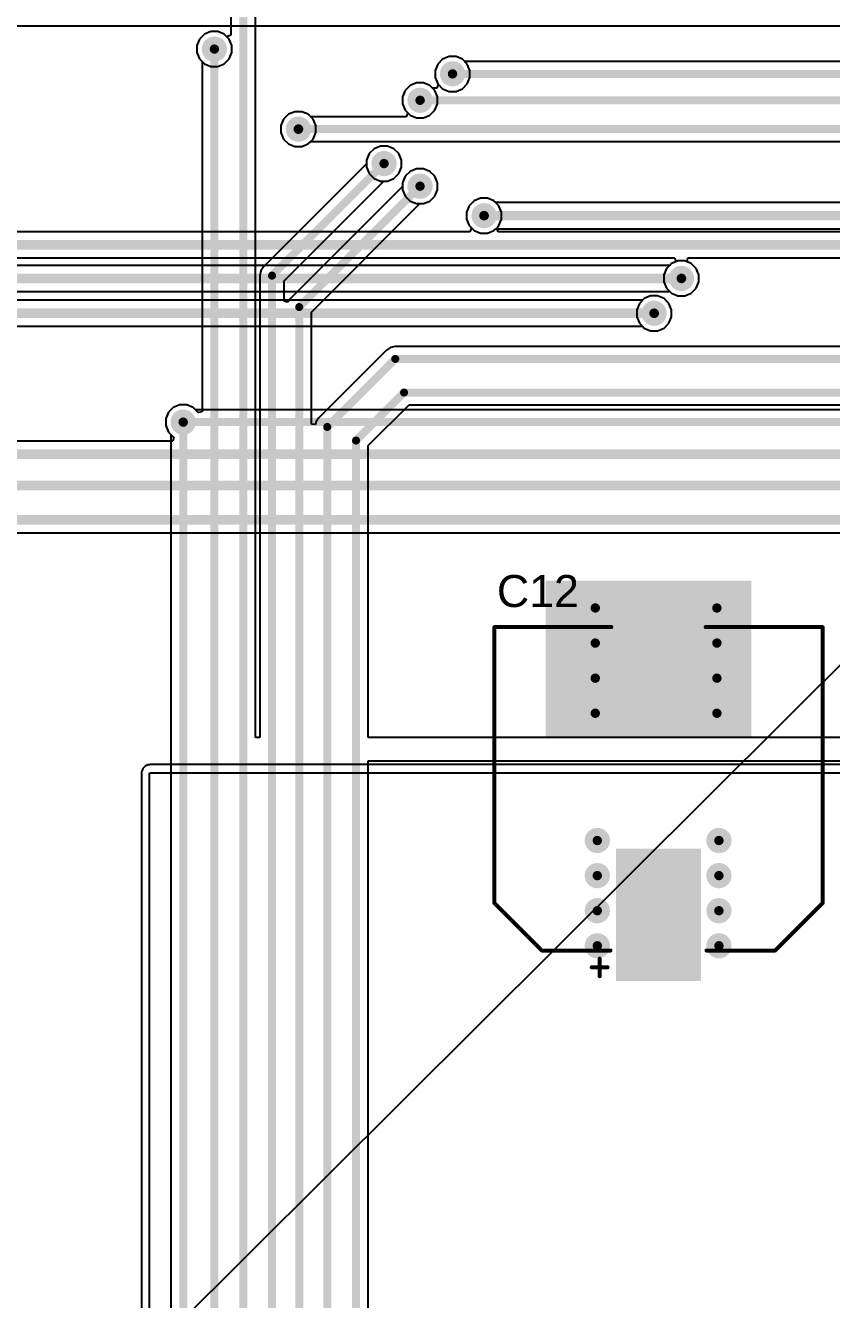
# Model space of a CAD drawing. Header units: millimetres. Extents: x 0 to 5423, y 0 to 5425.
# Drawn here: x 25.57 to 51.16, y 60.38 to 100.8 of the extents above; entities that cross this region are included whole.
import ezdxf

# ---------------------------------------------------------------- set-up
doc = ezdxf.new("R2010")
doc.units = ezdxf.units.MM
for name, color, linetype in [('BottomLayer', 5, 'Continuous'), ('BottomSolder', 6, 'Continuous'), ('TopLayer', 1, 'Continuous'), ('TopOverlay', 2, 'Continuous'), ('TopPaste', 8, 'Continuous'), ('TopSolder', 216, 'Continuous'), ('ViaHoleLayer', 16, 'Continuous')]:
    doc.layers.add(name, color=color, linetype=linetype)
doc.styles.add('Arial', font='', dxfattribs={"height": 0.2})
doc.styles.get('Arial').set_extended_font_data('Arial')

# ---------------------------------------------------------------- blocks, each defined once
blk = doc.blocks.new('UCD_220_F_10__D___29')
at = {"layer": 'TopLayer'}
for points in [[(-5.999996889999999, 1.25000004), (-1.99999727, 1.25000004), (-1.99999727, -1.25000004), (-5.999996889999999, -1.25000004)], [(2.00000235, 1.25000004), (6.00000197, 1.25000004), (6.00000197, -1.25000004), (2.00000235, -1.25000004)]]:
    blk.add_hatch(color=1, dxfattribs=at).paths.add_polyline_path(points)
at = {"layer": 'TopPaste'}
for points in [[(-5.999996889999999, 1.25000004), (-1.99999727, 1.25000004), (-1.99999727, -1.25000004), (-5.999996889999999, -1.25000004)], [(2.00000235, 1.25000004), (6.00000197, 1.25000004), (6.00000197, -1.25000004), (2.00000235, -1.25000004)]]:
    blk.add_hatch(color=8, dxfattribs=at).paths.add_polyline_path(points)
at = {"layer": 'TopSolder'}
for points in [[(-6.10159689, 1.35160004), (-1.89839727, 1.35160004), (-1.89839727, -1.35160004), (-6.10159689, -1.35160004)], [(1.89840235, 1.35160004), (6.10160197, 1.35160004), (6.10160197, -1.35160004), (1.89840235, -1.35160004)]]:
    blk.add_hatch(color=216, dxfattribs=at).paths.add_polyline_path(points)
at = {"layer": 'TopOverlay', "const_width": 0.127}
for points in [[(-3.6322, 5.206999999999999), (-5.1308, 3.7084)], [(-3.6322, 5.206999999999999), (5.1308, 5.206999999999999)], [(5.1308, 5.206999999999999), (5.1308, 1.4986)], [(-5.1308, 3.7084), (-5.1308, 1.524)], [(-5.66419746, 2.1205952), (-5.66419746, 1.61763456)], [(-5.945548179999999, 1.86631072), (-5.3919501, 1.86631072)], [(-5.1308, -1.524), (-5.1308, -3.7084)], [(5.1308, -1.4986), (5.1308, -5.206999999999999)], [(-5.1308, -3.7084), (-3.6322, -5.206999999999999)], [(-3.6322, -5.206999999999999), (5.1308, -5.206999999999999)]]:
    blk.add_lwpolyline(points, dxfattribs=at)
at = {"layer": 'TopOverlay', "const_width": 0.0635}
for points in [[(-3.663949999999999, 5.206999999999999, 1), (-3.600449999999999, 5.206999999999999, 1)], [(-3.663949999999999, 5.206999999999999, 1), (-3.600449999999999, 5.206999999999999, 1)], [(5.09905, 5.206999999999999, 1), (5.16255, 5.206999999999999, 1)], [(5.09905, 5.206999999999999, 1), (5.16255, 5.206999999999999, 1)], [(-5.16255, 3.7084, 1), (-5.09905, 3.7084, 1)], [(-5.16255, 3.7084, 1), (-5.09905, 3.7084, 1)], [(-5.695947459999999, 2.1205952, 1), (-5.63244746, 2.1205952, 1)], [(-5.97729818, 1.86631072, 1), (-5.91379818, 1.86631072, 1)], [(-5.695947459999999, 1.61763456, 1), (-5.63244746, 1.61763456, 1)], [(-5.4237001, 1.86631072, 1), (-5.3602001, 1.86631072, 1)], [(-5.16255, 1.524, 1), (-5.09905, 1.524, 1)], [(5.09905, 1.4986, 1), (5.16255, 1.4986, 1)], [(-5.16255, -1.524, 1), (-5.09905, -1.524, 1)], [(5.09905, -1.4986, 1), (5.16255, -1.4986, 1)], [(-5.16255, -3.7084, 1), (-5.09905, -3.7084, 1)], [(-5.16255, -3.7084, 1), (-5.09905, -3.7084, 1)], [(-3.663949999999999, -5.206999999999999, 1), (-3.600449999999999, -5.206999999999999, 1)], [(-3.663949999999999, -5.206999999999999, 1), (-3.600449999999999, -5.206999999999999, 1)], [(5.09905, -5.206999999999999, 1), (5.16255, -5.206999999999999, 1)], [(5.09905, -5.206999999999999, 1), (5.16255, -5.206999999999999, 1)]]:
    blk.add_lwpolyline(points, format="xyb", close=True, dxfattribs=at)
blk = doc.blocks.new('P____PAK_SO_8_138')
at = {"layer": 'TopSolder'}
blk.add_line((2.62857742, -2.43887498), (-5398.322477399999, -5376.64347326), dxfattribs=at)

msp = doc.modelspace()

# ---------------------------------------------------------------- hatches: boundary and pattern name
at = {"layer": 'BottomLayer'}
h = msp.add_hatch(color=5, dxfattribs=at)
edge = h.paths.add_edge_path()
edge.add_arc((31.5722127, 100.0506127), 0.2999994, 0, 360)
h = msp.add_hatch(color=5, dxfattribs=at)
edge = h.paths.add_edge_path()
edge.add_arc((39.13121206, 99.2632127), 0.2999994, 0, 360)
h = msp.add_hatch(color=5, dxfattribs=at)
edge = h.paths.add_edge_path()
edge.add_arc((38.1000127, 98.4250127), 0.2999994, 0, 360)
h = msp.add_hatch(color=5, dxfattribs=at)
edge = h.paths.add_edge_path()
edge.add_arc((34.2392127, 97.51061016), 0.2999994, 0, 360)
h = msp.add_hatch(color=5, dxfattribs=at)
edge = h.paths.add_edge_path()
edge.add_arc((36.95701269999999, 96.41841269999999), 0.2999994, 0, 360)
h = msp.add_hatch(color=5, dxfattribs=at)
edge = h.paths.add_edge_path()
edge.add_arc((38.1000127, 95.69995338), 0.2999994, 0, 360)
h = msp.add_hatch(color=5, dxfattribs=at)
edge = h.paths.add_edge_path()
edge.add_arc((40.1320127, 94.76495397999999), 0.2999994, 0, 360)
h = msp.add_hatch(color=5, dxfattribs=at)
edge = h.paths.add_edge_path()
edge.add_arc((46.39720718, 92.7735127), 0.2999994, 0, 360)
h = msp.add_hatch(color=5, dxfattribs=at)
edge = h.paths.add_edge_path()
edge.add_arc((45.53066585999999, 91.6686127), 0.2999994, 0, 360)
h = msp.add_hatch(color=5, dxfattribs=at)
edge = h.paths.add_edge_path()
edge.add_arc((30.5816127, 88.21421269999999), 0.2999994, 0, 360)
h = msp.add_hatch(color=5, dxfattribs=at)
edge = h.paths.add_edge_path()
edge.add_arc((43.6626127, 82.31780844), 0.2999994, 0, 360)
h = msp.add_hatch(color=5, dxfattribs=at)
edge = h.paths.add_edge_path()
edge.add_arc((47.5234127, 82.31780844), 0.2999994, 0, 360)
h = msp.add_hatch(color=5, dxfattribs=at)
edge = h.paths.add_edge_path()
edge.add_arc((43.6626127, 81.20452898), 0.2999994, 0, 360)
h = msp.add_hatch(color=5, dxfattribs=at)
edge = h.paths.add_edge_path()
edge.add_arc((47.5234127, 81.20452898), 0.2999994, 0, 360)
h = msp.add_hatch(color=5, dxfattribs=at)
edge = h.paths.add_edge_path()
edge.add_arc((43.6626127, 80.09124952), 0.2999994, 0, 360)
h = msp.add_hatch(color=5, dxfattribs=at)
edge = h.paths.add_edge_path()
edge.add_arc((47.5234127, 80.09124952), 0.2999994, 0, 360)
h = msp.add_hatch(color=5, dxfattribs=at)
edge = h.paths.add_edge_path()
edge.add_arc((43.6626127, 78.97797006), 0.2999994, 0, 360)
h = msp.add_hatch(color=5, dxfattribs=at)
edge = h.paths.add_edge_path()
edge.add_arc((47.5234127, 78.97797006), 0.2999994, 0, 360)
h = msp.add_hatch(color=5, dxfattribs=at)
edge = h.paths.add_edge_path()
edge.add_arc((43.7266207, 74.93960627999999), 0.2999994, 0, 360)
h = msp.add_hatch(color=5, dxfattribs=at)
edge = h.paths.add_edge_path()
edge.add_arc((47.5874207, 74.93960627999999), 0.2999994, 0, 360)
h = msp.add_hatch(color=5, dxfattribs=at)
edge = h.paths.add_edge_path()
edge.add_arc((43.7266207, 73.82632681999999), 0.2999994, 0, 360)
h = msp.add_hatch(color=5, dxfattribs=at)
edge = h.paths.add_edge_path()
edge.add_arc((47.5874207, 73.82632681999999), 0.2999994, 0, 360)
h = msp.add_hatch(color=5, dxfattribs=at)
edge = h.paths.add_edge_path()
edge.add_arc((43.7266207, 72.71304735999999), 0.2999994, 0, 360)
h = msp.add_hatch(color=5, dxfattribs=at)
edge = h.paths.add_edge_path()
edge.add_arc((47.5874207, 72.71304735999999), 0.2999994, 0, 360)
h = msp.add_hatch(color=5, dxfattribs=at)
edge = h.paths.add_edge_path()
edge.add_arc((43.7266207, 71.59976789999999), 0.2999994, 0, 360)
h = msp.add_hatch(color=5, dxfattribs=at)
edge = h.paths.add_edge_path()
edge.add_arc((47.5874207, 71.59976789999999), 0.2999994, 0, 360)
at = {"layer": 'BottomSolder'}
h = msp.add_hatch(color=6, dxfattribs=at)
edge = h.paths.add_edge_path()
edge.add_arc((31.5722127, 100.0506127), 0.4015993999999999, 0, 360)
h = msp.add_hatch(color=6, dxfattribs=at)
edge = h.paths.add_edge_path()
edge.add_arc((39.13121206, 99.2632127), 0.4015993999999999, 0, 360)
h = msp.add_hatch(color=6, dxfattribs=at)
edge = h.paths.add_edge_path()
edge.add_arc((38.1000127, 98.4250127), 0.4015993999999999, 0, 360)
h = msp.add_hatch(color=6, dxfattribs=at)
edge = h.paths.add_edge_path()
edge.add_arc((34.2392127, 97.51061016), 0.4015993999999999, 0, 360)
h = msp.add_hatch(color=6, dxfattribs=at)
edge = h.paths.add_edge_path()
edge.add_arc((36.95701269999999, 96.41841269999999), 0.4015993999999999, 0, 360)
h = msp.add_hatch(color=6, dxfattribs=at)
edge = h.paths.add_edge_path()
edge.add_arc((38.1000127, 95.69995338), 0.4015993999999999, 0, 360)
h = msp.add_hatch(color=6, dxfattribs=at)
edge = h.paths.add_edge_path()
edge.add_arc((40.1320127, 94.76495397999999), 0.4015993999999999, 0, 360)
h = msp.add_hatch(color=6, dxfattribs=at)
edge = h.paths.add_edge_path()
edge.add_arc((46.39720718, 92.7735127), 0.4015993999999999, 0, 360)
h = msp.add_hatch(color=6, dxfattribs=at)
edge = h.paths.add_edge_path()
edge.add_arc((45.53066585999999, 91.6686127), 0.4015993999999999, 0, 360)
h = msp.add_hatch(color=6, dxfattribs=at)
edge = h.paths.add_edge_path()
edge.add_arc((30.5816127, 88.21421269999999), 0.4015993999999999, 0, 360)
h = msp.add_hatch(color=6, dxfattribs=at)
edge = h.paths.add_edge_path()
edge.add_arc((43.6626127, 82.31780844), 0.4015993999999999, 0, 360)
h = msp.add_hatch(color=6, dxfattribs=at)
edge = h.paths.add_edge_path()
edge.add_arc((47.5234127, 82.31780844), 0.4015993999999999, 0, 360)
h = msp.add_hatch(color=6, dxfattribs=at)
edge = h.paths.add_edge_path()
edge.add_arc((43.6626127, 81.20452898), 0.4015993999999999, 0, 360)
h = msp.add_hatch(color=6, dxfattribs=at)
edge = h.paths.add_edge_path()
edge.add_arc((47.5234127, 81.20452898), 0.4015993999999999, 0, 360)
h = msp.add_hatch(color=6, dxfattribs=at)
edge = h.paths.add_edge_path()
edge.add_arc((43.6626127, 80.09124952), 0.4015993999999999, 0, 360)
h = msp.add_hatch(color=6, dxfattribs=at)
edge = h.paths.add_edge_path()
edge.add_arc((47.5234127, 80.09124952), 0.4015993999999999, 0, 360)
h = msp.add_hatch(color=6, dxfattribs=at)
edge = h.paths.add_edge_path()
edge.add_arc((43.6626127, 78.97797006), 0.4015993999999999, 0, 360)
h = msp.add_hatch(color=6, dxfattribs=at)
edge = h.paths.add_edge_path()
edge.add_arc((47.5234127, 78.97797006), 0.4015993999999999, 0, 360)
h = msp.add_hatch(color=6, dxfattribs=at)
edge = h.paths.add_edge_path()
edge.add_arc((43.7266207, 74.93960627999999), 0.4015993999999999, 0, 360)
h = msp.add_hatch(color=6, dxfattribs=at)
edge = h.paths.add_edge_path()
edge.add_arc((47.5874207, 74.93960627999999), 0.4015993999999999, 0, 360)
h = msp.add_hatch(color=6, dxfattribs=at)
edge = h.paths.add_edge_path()
edge.add_arc((43.7266207, 73.82632681999999), 0.4015993999999999, 0, 360)
h = msp.add_hatch(color=6, dxfattribs=at)
edge = h.paths.add_edge_path()
edge.add_arc((47.5874207, 73.82632681999999), 0.4015993999999999, 0, 360)
h = msp.add_hatch(color=6, dxfattribs=at)
edge = h.paths.add_edge_path()
edge.add_arc((43.7266207, 72.71304735999999), 0.4015993999999999, 0, 360)
h = msp.add_hatch(color=6, dxfattribs=at)
edge = h.paths.add_edge_path()
edge.add_arc((47.5874207, 72.71304735999999), 0.4015993999999999, 0, 360)
h = msp.add_hatch(color=6, dxfattribs=at)
edge = h.paths.add_edge_path()
edge.add_arc((43.7266207, 71.59976789999999), 0.4015993999999999, 0, 360)
h = msp.add_hatch(color=6, dxfattribs=at)
edge = h.paths.add_edge_path()
edge.add_arc((47.5874207, 71.59976789999999), 0.4015993999999999, 0, 360)
at = {"layer": 'TopLayer'}
h = msp.add_hatch(color=1, dxfattribs=at)
edge = h.paths.add_edge_path()
edge.add_arc((31.5722127, 100.0506127), 0.2999994, 0, 360)
h = msp.add_hatch(color=1, dxfattribs=at)
edge = h.paths.add_edge_path()
edge.add_arc((39.13121206, 99.2632127), 0.2999994, 0, 360)
h = msp.add_hatch(color=1, dxfattribs=at)
edge = h.paths.add_edge_path()
edge.add_arc((38.1000127, 98.4250127), 0.2999994, 0, 360)
h = msp.add_hatch(color=1, dxfattribs=at)
edge = h.paths.add_edge_path()
edge.add_arc((34.2392127, 97.51061016), 0.2999994, 0, 360)
h = msp.add_hatch(color=1, dxfattribs=at)
edge = h.paths.add_edge_path()
edge.add_arc((36.95701269999999, 96.41841269999999), 0.2999994, 0, 360)
h = msp.add_hatch(color=1, dxfattribs=at)
edge = h.paths.add_edge_path()
edge.add_arc((38.1000127, 95.69995338), 0.2999994, 0, 360)
h = msp.add_hatch(color=1, dxfattribs=at)
edge = h.paths.add_edge_path()
edge.add_arc((40.1320127, 94.76495397999999), 0.2999994, 0, 360)
h = msp.add_hatch(color=1, dxfattribs=at)
edge = h.paths.add_edge_path()
edge.add_arc((46.39720718, 92.7735127), 0.2999994, 0, 360)
h = msp.add_hatch(color=1, dxfattribs=at)
edge = h.paths.add_edge_path()
edge.add_arc((45.53066585999999, 91.6686127), 0.2999994, 0, 360)
h = msp.add_hatch(color=1, dxfattribs=at)
edge = h.paths.add_edge_path()
edge.add_arc((30.5816127, 88.21421269999999), 0.2999994, 0, 360)
msp.add_hatch(color=1, dxfattribs=at).paths.add_polyline_path([(42.0878127, 78.2066127), (48.6156127, 78.2066127), (48.6156127, 83.1850127), (42.0878127, 83.1850127)])
h = msp.add_hatch(color=1, dxfattribs=at)
edge = h.paths.add_edge_path()
edge.add_arc((43.6626127, 82.31780844), 0.2999994, 0, 360)
h = msp.add_hatch(color=1, dxfattribs=at)
edge = h.paths.add_edge_path()
edge.add_arc((47.5234127, 82.31780844), 0.2999994, 0, 360)
h = msp.add_hatch(color=1, dxfattribs=at)
edge = h.paths.add_edge_path()
edge.add_arc((43.6626127, 81.20452898), 0.2999994, 0, 360)
h = msp.add_hatch(color=1, dxfattribs=at)
edge = h.paths.add_edge_path()
edge.add_arc((47.5234127, 81.20452898), 0.2999994, 0, 360)
h = msp.add_hatch(color=1, dxfattribs=at)
edge = h.paths.add_edge_path()
edge.add_arc((43.6626127, 80.09124952), 0.2999994, 0, 360)
h = msp.add_hatch(color=1, dxfattribs=at)
edge = h.paths.add_edge_path()
edge.add_arc((47.5234127, 80.09124952), 0.2999994, 0, 360)
h = msp.add_hatch(color=1, dxfattribs=at)
edge = h.paths.add_edge_path()
edge.add_arc((43.6626127, 78.97797006), 0.2999994, 0, 360)
h = msp.add_hatch(color=1, dxfattribs=at)
edge = h.paths.add_edge_path()
edge.add_arc((47.5234127, 78.97797006), 0.2999994, 0, 360)
h = msp.add_hatch(color=1, dxfattribs=at)
edge = h.paths.add_edge_path()
edge.add_arc((43.7266207, 74.93960627999999), 0.2999994, 0, 360)
h = msp.add_hatch(color=1, dxfattribs=at)
edge = h.paths.add_edge_path()
edge.add_arc((47.5874207, 74.93960627999999), 0.2999994, 0, 360)
h = msp.add_hatch(color=1, dxfattribs=at)
edge = h.paths.add_edge_path()
edge.add_arc((43.7266207, 73.82632681999999), 0.2999994, 0, 360)
h = msp.add_hatch(color=1, dxfattribs=at)
edge = h.paths.add_edge_path()
edge.add_arc((47.5874207, 73.82632681999999), 0.2999994, 0, 360)
h = msp.add_hatch(color=1, dxfattribs=at)
edge = h.paths.add_edge_path()
edge.add_arc((43.7266207, 72.71304735999999), 0.2999994, 0, 360)
h = msp.add_hatch(color=1, dxfattribs=at)
edge = h.paths.add_edge_path()
edge.add_arc((47.5874207, 72.71304735999999), 0.2999994, 0, 360)
h = msp.add_hatch(color=1, dxfattribs=at)
edge = h.paths.add_edge_path()
edge.add_arc((43.7266207, 71.59976789999999), 0.2999994, 0, 360)
h = msp.add_hatch(color=1, dxfattribs=at)
edge = h.paths.add_edge_path()
edge.add_arc((47.5874207, 71.59976789999999), 0.2999994, 0, 360)
at = {"layer": 'TopSolder'}
h = msp.add_hatch(color=216, dxfattribs=at)
edge = h.paths.add_edge_path()
edge.add_arc((31.5722127, 100.0506127), 0.4015993999999999, 0, 360)
h = msp.add_hatch(color=216, dxfattribs=at)
edge = h.paths.add_edge_path()
edge.add_arc((39.13121206, 99.2632127), 0.4015993999999999, 0, 360)
h = msp.add_hatch(color=216, dxfattribs=at)
edge = h.paths.add_edge_path()
edge.add_arc((38.1000127, 98.4250127), 0.4015993999999999, 0, 360)
h = msp.add_hatch(color=216, dxfattribs=at)
edge = h.paths.add_edge_path()
edge.add_arc((34.2392127, 97.51061016), 0.4015993999999999, 0, 360)
h = msp.add_hatch(color=216, dxfattribs=at)
edge = h.paths.add_edge_path()
edge.add_arc((36.95701269999999, 96.41841269999999), 0.4015993999999999, 0, 360)
h = msp.add_hatch(color=216, dxfattribs=at)
edge = h.paths.add_edge_path()
edge.add_arc((38.1000127, 95.69995338), 0.4015993999999999, 0, 360)
h = msp.add_hatch(color=216, dxfattribs=at)
edge = h.paths.add_edge_path()
edge.add_arc((40.1320127, 94.76495397999999), 0.4015993999999999, 0, 360)
h = msp.add_hatch(color=216, dxfattribs=at)
edge = h.paths.add_edge_path()
edge.add_arc((46.39720718, 92.7735127), 0.4015993999999999, 0, 360)
h = msp.add_hatch(color=216, dxfattribs=at)
edge = h.paths.add_edge_path()
edge.add_arc((45.53066585999999, 91.6686127), 0.4015993999999999, 0, 360)
h = msp.add_hatch(color=216, dxfattribs=at)
edge = h.paths.add_edge_path()
edge.add_arc((30.5816127, 88.21421269999999), 0.4015993999999999, 0, 360)
h = msp.add_hatch(color=216, dxfattribs=at)
edge = h.paths.add_edge_path()
edge.add_arc((43.6626127, 82.31780844), 0.4015993999999999, 0, 360)
h = msp.add_hatch(color=216, dxfattribs=at)
edge = h.paths.add_edge_path()
edge.add_arc((47.5234127, 82.31780844), 0.4015993999999999, 0, 360)
h = msp.add_hatch(color=216, dxfattribs=at)
edge = h.paths.add_edge_path()
edge.add_arc((43.6626127, 81.20452898), 0.4015993999999999, 0, 360)
h = msp.add_hatch(color=216, dxfattribs=at)
edge = h.paths.add_edge_path()
edge.add_arc((47.5234127, 81.20452898), 0.4015993999999999, 0, 360)
h = msp.add_hatch(color=216, dxfattribs=at)
edge = h.paths.add_edge_path()
edge.add_arc((43.6626127, 80.09124952), 0.4015993999999999, 0, 360)
h = msp.add_hatch(color=216, dxfattribs=at)
edge = h.paths.add_edge_path()
edge.add_arc((47.5234127, 80.09124952), 0.4015993999999999, 0, 360)
h = msp.add_hatch(color=216, dxfattribs=at)
edge = h.paths.add_edge_path()
edge.add_arc((43.6626127, 78.97797006), 0.4015993999999999, 0, 360)
h = msp.add_hatch(color=216, dxfattribs=at)
edge = h.paths.add_edge_path()
edge.add_arc((47.5234127, 78.97797006), 0.4015993999999999, 0, 360)
h = msp.add_hatch(color=216, dxfattribs=at)
edge = h.paths.add_edge_path()
edge.add_arc((43.7266207, 74.93960627999999), 0.4015993999999999, 0, 360)
h = msp.add_hatch(color=216, dxfattribs=at)
edge = h.paths.add_edge_path()
edge.add_arc((47.5874207, 74.93960627999999), 0.4015993999999999, 0, 360)
h = msp.add_hatch(color=216, dxfattribs=at)
edge = h.paths.add_edge_path()
edge.add_arc((43.7266207, 73.82632681999999), 0.4015993999999999, 0, 360)
h = msp.add_hatch(color=216, dxfattribs=at)
edge = h.paths.add_edge_path()
edge.add_arc((47.5874207, 73.82632681999999), 0.4015993999999999, 0, 360)
h = msp.add_hatch(color=216, dxfattribs=at)
edge = h.paths.add_edge_path()
edge.add_arc((43.7266207, 72.71304735999999), 0.4015993999999999, 0, 360)
h = msp.add_hatch(color=216, dxfattribs=at)
edge = h.paths.add_edge_path()
edge.add_arc((47.5874207, 72.71304735999999), 0.4015993999999999, 0, 360)
h = msp.add_hatch(color=216, dxfattribs=at)
edge = h.paths.add_edge_path()
edge.add_arc((43.7266207, 71.59976789999999), 0.4015993999999999, 0, 360)
h = msp.add_hatch(color=216, dxfattribs=at)
edge = h.paths.add_edge_path()
edge.add_arc((47.5874207, 71.59976789999999), 0.4015993999999999, 0, 360)
at = {"layer": 'ViaHoleLayer'}
h = msp.add_hatch(color=16, dxfattribs=at)
edge = h.paths.add_edge_path()
edge.add_arc((31.5722127, 100.0506127), 0.1499997, 0, 360)
h = msp.add_hatch(color=16, dxfattribs=at)
edge = h.paths.add_edge_path()
edge.add_arc((39.13121206, 99.2632127), 0.1499997, 0, 360)
h = msp.add_hatch(color=16, dxfattribs=at)
edge = h.paths.add_edge_path()
edge.add_arc((38.1000127, 98.4250127), 0.1499997, 0, 360)
h = msp.add_hatch(color=16, dxfattribs=at)
edge = h.paths.add_edge_path()
edge.add_arc((34.2392127, 97.51061016), 0.1499997, 0, 360)
h = msp.add_hatch(color=16, dxfattribs=at)
edge = h.paths.add_edge_path()
edge.add_arc((36.95701269999999, 96.41841269999999), 0.1499997, 0, 360)
h = msp.add_hatch(color=16, dxfattribs=at)
edge = h.paths.add_edge_path()
edge.add_arc((38.1000127, 95.69995338), 0.1499997, 0, 360)
h = msp.add_hatch(color=16, dxfattribs=at)
edge = h.paths.add_edge_path()
edge.add_arc((40.1320127, 94.76495397999999), 0.1499997, 0, 360)
h = msp.add_hatch(color=16, dxfattribs=at)
edge = h.paths.add_edge_path()
edge.add_arc((46.39720718, 92.7735127), 0.1499997, 0, 360)
h = msp.add_hatch(color=16, dxfattribs=at)
edge = h.paths.add_edge_path()
edge.add_arc((45.53066585999999, 91.6686127), 0.1499997, 0, 360)
h = msp.add_hatch(color=16, dxfattribs=at)
edge = h.paths.add_edge_path()
edge.add_arc((30.5816127, 88.21421269999999), 0.1499997, 0, 360)
h = msp.add_hatch(color=16, dxfattribs=at)
edge = h.paths.add_edge_path()
edge.add_arc((43.6626127, 82.31780844), 0.1499997, 0, 360)
h = msp.add_hatch(color=16, dxfattribs=at)
edge = h.paths.add_edge_path()
edge.add_arc((47.5234127, 82.31780844), 0.1499997, 0, 360)
h = msp.add_hatch(color=16, dxfattribs=at)
edge = h.paths.add_edge_path()
edge.add_arc((43.6626127, 81.20452898), 0.1499997, 0, 360)
h = msp.add_hatch(color=16, dxfattribs=at)
edge = h.paths.add_edge_path()
edge.add_arc((47.5234127, 81.20452898), 0.1499997, 0, 360)
h = msp.add_hatch(color=16, dxfattribs=at)
edge = h.paths.add_edge_path()
edge.add_arc((43.6626127, 80.09124952), 0.1499997, 0, 360)
h = msp.add_hatch(color=16, dxfattribs=at)
edge = h.paths.add_edge_path()
edge.add_arc((47.5234127, 80.09124952), 0.1499997, 0, 360)
h = msp.add_hatch(color=16, dxfattribs=at)
edge = h.paths.add_edge_path()
edge.add_arc((43.6626127, 78.97797006), 0.1499997, 0, 360)
h = msp.add_hatch(color=16, dxfattribs=at)
edge = h.paths.add_edge_path()
edge.add_arc((47.5234127, 78.97797006), 0.1499997, 0, 360)
h = msp.add_hatch(color=16, dxfattribs=at)
edge = h.paths.add_edge_path()
edge.add_arc((43.7266207, 74.93960627999999), 0.1499997, 0, 360)
h = msp.add_hatch(color=16, dxfattribs=at)
edge = h.paths.add_edge_path()
edge.add_arc((47.5874207, 74.93960627999999), 0.1499997, 0, 360)
h = msp.add_hatch(color=16, dxfattribs=at)
edge = h.paths.add_edge_path()
edge.add_arc((43.7266207, 73.82632681999999), 0.1499997, 0, 360)
h = msp.add_hatch(color=16, dxfattribs=at)
edge = h.paths.add_edge_path()
edge.add_arc((47.5874207, 73.82632681999999), 0.1499997, 0, 360)
h = msp.add_hatch(color=16, dxfattribs=at)
edge = h.paths.add_edge_path()
edge.add_arc((43.7266207, 72.71304735999999), 0.1499997, 0, 360)
h = msp.add_hatch(color=16, dxfattribs=at)
edge = h.paths.add_edge_path()
edge.add_arc((47.5874207, 72.71304735999999), 0.1499997, 0, 360)
h = msp.add_hatch(color=16, dxfattribs=at)
edge = h.paths.add_edge_path()
edge.add_arc((43.7266207, 71.59976789999999), 0.1499997, 0, 360)
h = msp.add_hatch(color=16, dxfattribs=at)
edge = h.paths.add_edge_path()
edge.add_arc((47.5874207, 71.59976789999999), 0.1499997, 0, 360)

# ---------------------------------------------------------------- linework, layer by layer
at = {"layer": 'BottomLayer'}
for p, q in [((32.09771584, 111.0229809), (32.09771584, 100.48818866)), ((32.87464596, 78.2066127), (32.87464596, 110.86207444)), ((31.102554, 100.36442716), (31.0182133, 100.1608106)), ((31.25839823999999, 100.5202714), (31.102554, 100.36442716)), ((31.4620148, 100.6046121), (31.25839823999999, 100.5202714)), ((31.6824106, 100.6046121), (31.4620148, 100.6046121)), ((31.88602716, 100.5202714), (31.6824106, 100.6046121)), ((31.97071584, 100.43558272), (31.88602716, 100.5202714)), ((32.09771584, 100.48818866), (31.97071584, 100.43558272)), ((31.0182133, 100.1608106), (31.0182133, 99.94041479999999)), ((31.0182133, 99.94041479999999), (31.102554, 99.73679824)), ((31.102554, 99.73679824), (31.18374764, 99.6556046)), ((31.18374764, 99.6556046), (31.18374764, 88.5400693)), ((38.66155336, 99.57702716), (38.57721265999999, 99.37341059999999)), ((38.8173976, 99.7328714), (38.66155336, 99.57702716)), ((39.02101416, 99.81721209999999), (38.8173976, 99.7328714)), ((39.24140996, 99.81721209999999), (39.02101416, 99.81721209999999)), ((39.44502652, 99.7328714), (39.24140996, 99.81721209999999)), ((39.60087076, 99.57702716), (39.44502652, 99.7328714)), ((39.68521146, 99.37341059999999), (39.60087076, 99.57702716)), ((38.57721265999999, 99.37341059999999), (38.57721265999999, 99.1530148)), ((38.57721265999999, 99.1530148), (38.66155336, 98.94939824)), ((39.60087076, 98.94939824), (39.68521146, 99.1530148)), ((39.68521146, 99.1530148), (39.68521146, 99.37341059999999)), ((37.630354, 98.73882716), (37.5460133, 98.53521059999998)), ((37.78619824, 98.8946714), (37.630354, 98.73882716)), ((37.9898148, 98.97901209999999), (37.78619824, 98.8946714)), ((38.2102106, 98.97901209999999), (37.9898148, 98.97901209999999)), ((38.41382716, 98.8946714), (38.2102106, 98.97901209999999)), ((38.5696714, 98.73882716), (38.41382716, 98.8946714)), ((38.6540121, 98.53521059999998), (38.5696714, 98.73882716)), ((38.66155336, 98.94939824), (38.8173976, 98.793554)), ((38.8173976, 98.793554), (39.02101416, 98.70921329999999)), ((39.02101416, 98.70921329999999), (39.24140996, 98.70921329999999)), ((39.24140996, 98.70921329999999), (39.44502652, 98.793554)), ((39.44502652, 98.793554), (39.60087076, 98.94939824)), ((37.5460133, 98.53521059999998), (37.5460133, 98.3148148)), ((37.5460133, 98.3148148), (37.630354, 98.11119824)), ((38.5696714, 98.11119824), (38.6540121, 98.3148148)), ((38.6540121, 98.3148148), (38.6540121, 98.53521059999998)), ((33.769554, 97.82442461999999), (33.68521329999999, 97.62080806)), ((33.92539824, 97.98026886), (33.769554, 97.82442461999999)), ((34.12901479999999, 98.06460956), (33.92539824, 97.98026886)), ((34.3494106, 98.06460956), (34.12901479999999, 98.06460956)), ((34.55302716, 97.98026886), (34.3494106, 98.06460956)), ((34.70887139999999, 97.82442461999999), (34.55302716, 97.98026886)), ((34.7932121, 97.62080806), (34.70887139999999, 97.82442461999999)), ((37.630354, 98.11119824), (37.78619824, 97.955354)), ((37.78619824, 97.955354), (37.9898148, 97.8710133)), ((37.9898148, 97.8710133), (38.2102106, 97.8710133)), ((38.2102106, 97.8710133), (38.41382716, 97.955354)), ((38.41382716, 97.955354), (38.5696714, 98.11119824)), ((33.68521329999999, 97.62080806), (33.68521329999999, 97.40041226)), ((34.7932121, 97.40041226), (34.7932121, 97.62080806)), ((33.68521329999999, 97.40041226), (33.769554, 97.1967957)), ((33.769554, 97.1967957), (33.92539824, 97.04095145999999)), ((33.92539824, 97.04095145999999), (34.12901479999999, 96.95661076)), ((34.3494106, 96.95661076), (34.55302716, 97.04095145999999)), ((34.55302716, 97.04095145999999), (34.70887139999999, 97.1967957)), ((34.70887139999999, 97.1967957), (34.7932121, 97.40041226)), ((34.12901479999999, 96.95661076), (34.3494106, 96.95661076)), ((36.487354, 96.73222716), (36.4030133, 96.5286106)), ((36.64319824, 96.88807139999999), (36.487354, 96.73222716)), ((36.8468148, 96.97241209999999), (36.64319824, 96.88807139999999)), ((37.0672106, 96.97241209999999), (36.8468148, 96.97241209999999)), ((37.27082716, 96.88807139999999), (37.0672106, 96.97241209999999)), ((37.4266714, 96.73222716), (37.27082716, 96.88807139999999)), ((37.51101209999999, 96.5286106), (37.4266714, 96.73222716)), ((36.4030133, 96.41378735999999), (33.12632694, 93.13709338)), ((36.4030133, 96.5286106), (36.4030133, 96.41378735999999)), ((37.4266714, 96.10459823999999), (37.51101209999999, 96.3082148)), ((37.51101209999999, 96.3082148), (37.51101209999999, 96.5286106)), ((37.9898148, 96.25395277999999), (37.78619824, 96.16961208)), ((38.2102106, 96.25395277999999), (37.9898148, 96.25395277999999)), ((38.41382716, 96.16961208), (38.2102106, 96.25395277999999)), ((33.78947776, 92.70150115999999), (36.95238481999999, 95.8644133)), ((36.95238481999999, 95.8644133), (37.0672106, 95.8644133)), ((37.0672106, 95.8644133), (37.27082716, 95.948754)), ((37.27082716, 95.948754), (37.4266714, 96.10459823999999)), ((37.630354, 96.01376784), (37.5460133, 95.81015128)), ((37.5460133, 95.81015128), (37.5460133, 95.69532803999999)), ((37.78619824, 96.16961208), (37.630354, 96.01376784)), ((38.5696714, 96.01376784), (38.41382716, 96.16961208)), ((38.6540121, 95.81015128), (38.5696714, 96.01376784)), ((38.6540121, 95.58975548), (38.6540121, 95.81015128)), ((37.5460133, 95.69532803999999), (33.98992694, 92.13923913999999)), ((38.5696714, 95.38613892), (38.6540121, 95.58975548)), ((34.65307776, 91.70364692), (38.09538736, 95.14595397999999)), ((38.09538736, 95.14595397999999), (38.2102106, 95.14595397999999)), ((38.2102106, 95.14595397999999), (38.41382716, 95.23029468)), ((38.41382716, 95.23029468), (38.5696714, 95.38613892)), ((39.66235399999999, 95.07876843999999), (39.57801329999999, 94.87515187999999)), ((39.81819824, 95.23461267999998), (39.66235399999999, 95.07876843999999)), ((40.02181479999999, 95.31895338), (39.81819824, 95.23461267999998)), ((40.24221059999999, 95.31895338), (40.02181479999999, 95.31895338)), ((40.44582716, 95.23461267999998), (40.24221059999999, 95.31895338)), ((40.50112296, 95.17931688), (40.44582716, 95.23461267999998)), ((63.21548444, 95.17931688), (40.50112296, 95.17931688)), ((39.57801329999999, 94.87515187999999), (39.57801329999999, 94.65475608)), ((39.57801329999999, 94.65475608), (39.66235399999999, 94.45113952)), ((39.66235399999999, 94.45113952), (39.81819824, 94.29529527999999)), ((39.81819824, 94.29529527999999), (40.02181479999999, 94.21095457999999)), ((40.02181479999999, 94.21095457999999), (40.24221059999999, 94.21095457999999)), ((40.24221059999999, 94.21095457999999), (40.44582716, 94.29529527999999)), ((40.44582716, 94.29529527999999), (40.50112296, 94.35059107999999)), ((40.50112296, 94.35059107999999), (52.88721197999999, 94.35059107999999)), ((33.04211832, 93.01106619999999), (33.01254763999999, 92.86240762)), ((33.12632694, 93.13709338), (33.04211832, 93.01106619999999)), ((45.92754848, 93.08732716), (45.84320778, 92.8837106)), ((46.08339272, 93.2431714), (45.92754848, 93.08732716)), ((46.28700928, 93.32751209999999), (46.08339272, 93.2431714)), ((46.50740508, 93.32751209999999), (46.28700928, 93.32751209999999)), ((46.71102163999999, 93.2431714), (46.50740508, 93.32751209999999)), ((46.86686588, 93.08732716), (46.71102163999999, 93.2431714)), ((46.95120658, 92.8837106), (46.86686588, 93.08732716)), ((33.01254763999999, 92.86240762), (33.01254763999999, 78.2066127)), ((33.78947776, 92.05044074), (33.78947776, 92.70150115999999)), ((45.84320778, 92.8837106), (45.84320778, 92.6633148)), ((45.84320778, 92.6633148), (45.92754848, 92.45969824)), ((46.86686588, 92.45969824), (46.95120658, 92.6633148)), ((46.95120658, 92.6633148), (46.95120658, 92.8837106)), ((45.42046796, 92.22261209999999), (45.2168514, 92.1382714)), ((45.64086375999999, 92.22261209999999), (45.42046796, 92.22261209999999)), ((45.84448032, 92.1382714), (45.64086375999999, 92.22261209999999)), ((45.92754848, 92.45969824), (46.08339272, 92.30385399999999)), ((46.08339272, 92.30385399999999), (46.28700928, 92.21951329999999)), ((46.28700928, 92.21951329999999), (46.50740508, 92.21951329999999)), ((46.50740508, 92.21951329999999), (46.71102163999999, 92.30385399999999)), ((46.71102163999999, 92.30385399999999), (46.86686588, 92.45969824)), ((33.85398868, 92.02978037999999), (33.78947776, 92.05044074)), ((33.91647776, 92.02931556), (33.85398868, 92.02978037999999)), ((33.98992694, 92.13923913999999), (33.91647776, 92.02931556)), ((45.06100716, 91.98242716), (44.97666646, 91.77881059999999)), ((44.97666646, 91.77881059999999), (44.97666646, 91.5584148)), ((45.2168514, 92.1382714), (45.06100716, 91.98242716)), ((46.00032456, 91.98242716), (45.84448032, 92.1382714)), ((46.08466525999999, 91.77881059999999), (46.00032456, 91.98242716)), ((46.08466525999999, 91.5584148), (46.08466525999999, 91.77881059999999)), ((34.65307776, 88.1493792), (34.65307776, 91.70364692)), ((44.97666646, 91.5584148), (45.06100716, 91.35479824)), ((46.00032456, 91.35479824), (46.08466525999999, 91.5584148)), ((45.06100716, 91.35479824), (45.2168514, 91.198954)), ((45.2168514, 91.198954), (45.42046796, 91.1146133)), ((45.42046796, 91.1146133), (45.64086375999999, 91.1146133)), ((45.64086375999999, 91.1146133), (45.84448032, 91.198954)), ((45.84448032, 91.198954), (46.00032456, 91.35479824)), ((37.16395412, 90.57970707999999), (37.03792694, 90.49550099999999)), ((37.3126127, 90.60927776), (37.16395412, 90.57970707999999)), ((62.36840460000001, 90.60927776), (37.3126127, 90.60927776)), ((37.03792694, 90.49550099999999), (34.87892694, 88.33649845999999)), ((30.111954, 88.52802716), (30.0276133, 88.3244106)), ((30.26779824, 88.68387139999999), (30.111954, 88.52802716)), ((30.4714148, 88.7682121), (30.26779824, 88.68387139999999)), ((30.6918106, 88.7682121), (30.4714148, 88.7682121)), ((30.89542716, 88.68387139999999), (30.6918106, 88.7682121)), ((31.0512714, 88.52802716), (30.89542716, 88.68387139999999)), ((31.05674764, 88.514809), (31.0512714, 88.52802716)), ((31.18374764, 88.5400693), (31.05674764, 88.514809)), ((36.45647776, 87.46910624), (37.75291916, 88.76554764)), ((37.75291916, 88.76554764), (58.64237192, 88.76554764)), ((30.0276133, 88.3244106), (30.0276133, 88.1040148)), ((34.78007776, 88.13687224), (34.65307776, 88.1493792)), ((34.79471831999999, 88.21047128), (34.78007776, 88.13687224)), ((34.87892694, 88.33649845999999), (34.79471831999999, 88.21047128)), ((30.0276133, 88.1040148), (30.111954, 87.90039823999999)), ((30.111954, 87.90039823999999), (30.1931451, 87.81920713999999)), ((30.1931451, 87.81920713999999), (30.19314764, 29.5402127)), ((36.45647776, 78.2066127), (36.45647776, 87.46910624)), ((33.01254763999999, 78.2066127), (32.87464596, 78.2066127)), ((71.8820127, 78.2066127), (36.45647776, 78.2066127)), ((36.45647776, 38.2101217), (36.45647776, 77.47001016)), ((36.45647776, 77.47001016), (78.07964064, 77.47001016))]:
    msp.add_line(p, q, dxfattribs=at)
for points, const_width in [([(32.4861809, 33.5792445), (32.4861809, 111.0229809)], 0.254), ([(31.5722127, 30.1244127), (31.5722127, 100.0506127)], 0.254), ([(33.4010127, 92.86240762), (36.95701269999999, 96.41841269999999)], 0.254), ([(34.2646127, 91.86455338), (38.1000127, 95.69995338)], 0.254), ([(40.1320127, 94.76495397999999), (63.5845947, 94.76495397999999)], 0.3048), ([(33.4010127, 33.9481668), (33.4010127, 92.86240762)], 0.254), ([(34.2646127, 34.3154127), (34.2646127, 91.86455338)], 0.254), ([(35.1536127, 88.0618127), (37.3126127, 90.2208127)], 0.254), ([(37.3126127, 90.2208127), (62.7634127, 90.2208127)], 0.254), ([(36.0680127, 87.6300127), (37.5920127, 89.1540127)], 0.254), ([(37.5920127, 89.1540127), (96.11361269999999, 89.1540127)], 0.254), ([(30.58161016, 88.21421269999999), (30.5816127, 29.5402127)], 0.254), ([(35.1536127, 37.74441524), (35.1536127, 88.0618127)], 0.254), ([(36.0680127, 38.04921524), (36.0680127, 87.6300127)], 0.254)]:
    msp.add_lwpolyline(points, dxfattribs=dict(at, const_width=const_width))
for points, const_width in [([(31.5087127, 100.0506127, 1), (31.6357127, 100.0506127, 1)], 0.127), ([(36.8935127, 96.41841269999999, 1), (37.0205127, 96.41841269999999, 1)], 0.127), ([(38.0365127, 95.69995338, 1), (38.1635127, 95.69995338, 1)], 0.127), ([(40.0558127, 94.76495397999999, 1), (40.2082127, 94.76495397999999, 1)], 0.1524), ([(33.3375127, 92.86240762, 1), (33.4645127, 92.86240762, 1)], 0.127), ([(33.3375127, 92.86240762, 1), (33.4645127, 92.86240762, 1)], 0.127), ([(34.2011127, 91.86455338, 1), (34.3281127, 91.86455338, 1)], 0.127), ([(34.2011127, 91.86455338, 1), (34.3281127, 91.86455338, 1)], 0.127), ([(37.2491127, 90.2208127, 1), (37.3761127, 90.2208127, 1)], 0.127), ([(37.2491127, 90.2208127, 1), (37.3761127, 90.2208127, 1)], 0.127), ([(37.5285127, 89.1540127, 1), (37.6555127, 89.1540127, 1)], 0.127), ([(37.5285127, 89.1540127, 1), (37.6555127, 89.1540127, 1)], 0.127), ([(30.51811016, 88.21421269999999, 1), (30.64511015999999, 88.21421269999999, 1)], 0.127), ([(35.0901127, 88.0618127, 1), (35.21711269999999, 88.0618127, 1)], 0.127), ([(35.0901127, 88.0618127, 1), (35.21711269999999, 88.0618127, 1)], 0.127), ([(36.0045127, 87.6300127, 1), (36.13151269999999, 87.6300127, 1)], 0.127), ([(36.0045127, 87.6300127, 1), (36.13151269999999, 87.6300127, 1)], 0.127)]:
    msp.add_lwpolyline(points, format="xyb", close=True, dxfattribs=dict(at, const_width=const_width))
at = {"layer": 'TopLayer'}
for p, q in [((24.6863108, 100.78290486), (52.20245338, 100.78290486)), ((31.102554, 100.36442716), (31.0182133, 100.1608106)), ((31.25839823999999, 100.5202714), (31.102554, 100.36442716)), ((31.4620148, 100.6046121), (31.25839823999999, 100.5202714)), ((31.6824106, 100.6046121), (31.4620148, 100.6046121)), ((31.88602716, 100.5202714), (31.6824106, 100.6046121)), ((32.0418714, 100.36442716), (31.88602716, 100.5202714)), ((32.1262121, 100.1608106), (32.0418714, 100.36442716)), ((31.0182133, 100.1608106), (31.0182133, 99.94041479999999)), ((31.0182133, 99.94041479999999), (31.102554, 99.73679824)), ((32.0418714, 99.73679824), (32.1262121, 99.94041479999999)), ((32.1262121, 99.94041479999999), (32.1262121, 100.1608106)), ((31.102554, 99.73679824), (31.25839823999999, 99.580954)), ((31.25839823999999, 99.580954), (31.4620148, 99.49661329999999)), ((31.4620148, 99.49661329999999), (31.6824106, 99.49661329999999)), ((31.6824106, 99.49661329999999), (31.88602716, 99.580954)), ((31.88602716, 99.580954), (32.0418714, 99.73679824)), ((38.66155336, 99.57702716), (38.57721265999999, 99.37341059999999)), ((38.8173976, 99.7328714), (38.66155336, 99.57702716)), ((39.02101416, 99.81721209999999), (38.8173976, 99.7328714)), ((39.24140996, 99.81721209999999), (39.02101416, 99.81721209999999)), ((39.44502652, 99.7328714), (39.24140996, 99.81721209999999)), ((39.5262227, 99.65167521999999), (39.44502652, 99.7328714)), ((51.55808586000001, 99.65167776), (39.5262227, 99.65167521999999)), ((38.57721265999999, 99.37341059999999), (38.57721265999999, 99.1530148)), ((38.57721265999999, 99.1530148), (38.66155336, 98.94939824)), ((37.630354, 98.73882716), (37.5460133, 98.53521059999998)), ((37.78619824, 98.8946714), (37.630354, 98.73882716)), ((37.9898148, 98.97901209999999), (37.78619824, 98.8946714)), ((38.2102106, 98.97901209999999), (37.9898148, 98.97901209999999)), ((38.41382716, 98.8946714), (38.2102106, 98.97901209999999)), ((38.4950208, 98.81347776), (38.41382716, 98.8946714)), ((38.63153818, 98.81347776), (38.4950208, 98.81347776)), ((38.68014108, 98.93081052), (38.63153818, 98.81347776)), ((38.66155336, 98.94939824), (38.68014108, 98.93081052)), ((37.5460133, 98.53521059999998), (37.5460133, 98.3148148)), ((37.5460133, 98.3148148), (37.630354, 98.11119824)), ((33.769554, 97.82442461999999), (33.68521329999999, 97.62080806)), ((33.92539824, 97.98026886), (33.769554, 97.82442461999999)), ((34.12901479999999, 98.06460956), (33.92539824, 97.98026886)), ((34.3494106, 98.06460956), (34.12901479999999, 98.06460956)), ((34.55302716, 97.98026886), (34.3494106, 98.06460956)), ((34.63421826, 97.89907776), (34.55302716, 97.98026886)), ((37.66286854, 97.89907776), (34.63421826, 97.89907776)), ((37.630354, 98.11119824), (37.71547448, 98.02607775999999)), ((37.71547448, 98.02607775999999), (37.66286854, 97.89907776)), ((33.68521329999999, 97.62080806), (33.68521329999999, 97.40041226)), ((33.68521329999999, 97.40041226), (33.769554, 97.1967957)), ((33.769554, 97.1967957), (33.92539824, 97.04095145999999)), ((33.92539824, 97.04095145999999), (34.12901479999999, 96.95661076)), ((34.3494106, 96.95661076), (34.55302716, 97.04095145999999)), ((34.55302716, 97.04095145999999), (34.63422334, 97.12214764)), ((34.63422334, 97.12214764), (53.5432127, 97.12214764)), ((34.12901479999999, 96.95661076), (34.3494106, 96.95661076)), ((36.487354, 96.73222716), (36.4030133, 96.5286106)), ((36.64319824, 96.88807139999999), (36.487354, 96.73222716)), ((36.8468148, 96.97241209999999), (36.64319824, 96.88807139999999)), ((37.0672106, 96.97241209999999), (36.8468148, 96.97241209999999)), ((37.27082716, 96.88807139999999), (37.0672106, 96.97241209999999)), ((37.4266714, 96.73222716), (37.27082716, 96.88807139999999)), ((37.51101209999999, 96.5286106), (37.4266714, 96.73222716)), ((36.4030133, 96.5286106), (36.4030133, 96.3082148)), ((36.4030133, 96.3082148), (36.487354, 96.10459823999999)), ((37.4266714, 96.10459823999999), (37.51101209999999, 96.3082148)), ((37.51101209999999, 96.3082148), (37.51101209999999, 96.5286106)), ((37.9898148, 96.25395277999999), (37.78619824, 96.16961208)), ((38.2102106, 96.25395277999999), (37.9898148, 96.25395277999999)), ((38.41382716, 96.16961208), (38.2102106, 96.25395277999999)), ((36.487354, 96.10459823999999), (36.64319824, 95.948754)), ((36.64319824, 95.948754), (36.8468148, 95.8644133)), ((36.8468148, 95.8644133), (37.0672106, 95.8644133)), ((37.0672106, 95.8644133), (37.27082716, 95.948754)), ((37.27082716, 95.948754), (37.4266714, 96.10459823999999)), ((37.630354, 96.01376784), (37.5460133, 95.81015128)), ((37.5460133, 95.81015128), (37.5460133, 95.58975548)), ((37.78619824, 96.16961208), (37.630354, 96.01376784)), ((38.5696714, 96.01376784), (38.41382716, 96.16961208)), ((38.6540121, 95.81015128), (38.5696714, 96.01376784)), ((38.6540121, 95.58975548), (38.6540121, 95.81015128)), ((37.5460133, 95.58975548), (37.630354, 95.38613892)), ((38.5696714, 95.38613892), (38.6540121, 95.58975548)), ((37.630354, 95.38613892), (37.78619824, 95.23029468)), ((37.78619824, 95.23029468), (37.9898148, 95.14595397999999)), ((37.9898148, 95.14595397999999), (38.2102106, 95.14595397999999)), ((38.2102106, 95.14595397999999), (38.41382716, 95.23029468)), ((38.41382716, 95.23029468), (38.5696714, 95.38613892)), ((39.66235399999999, 95.07876843999999), (39.57801329999999, 94.87515187999999)), ((39.81819824, 95.23461267999998), (39.66235399999999, 95.07876843999999)), ((40.02181479999999, 95.31895338), (39.81819824, 95.23461267999998)), ((40.24221059999999, 95.31895338), (40.02181479999999, 95.31895338)), ((40.44582716, 95.23461267999998), (40.24221059999999, 95.31895338)), ((40.6016714, 95.07876843999999), (40.44582716, 95.23461267999998)), ((40.6860121, 94.87515187999999), (40.6016714, 95.07876843999999)), ((39.57801329999999, 94.87515187999999), (39.57801329999999, 94.65475608)), ((39.57801329999999, 94.65475608), (39.66235399999999, 94.45113952)), ((40.6016714, 94.45113952), (40.6860121, 94.65475608)), ((40.6860121, 94.65475608), (40.6860121, 94.87515187999999)), ((39.67921198, 94.2546756), (5.0165127, 94.2546756)), ((39.66235399999999, 94.45113952), (39.73181792, 94.3816756)), ((39.73181792, 94.3816756), (39.67921198, 94.2546756)), ((40.53220748, 94.3816756), (40.6016714, 94.45113952)), ((40.58481342, 94.2546756), (40.53220748, 94.3816756)), ((52.97090244, 94.2546756), (40.58481342, 94.2546756)), ((11.8867047, 93.4259498), (46.19279052, 93.4259498)), ((46.19279052, 93.4259498), (46.21805335999999, 93.29894979999999)), ((46.576361, 93.29894979999999), (46.60162384, 93.4259498)), ((46.60162384, 93.4259498), (52.97090244, 93.4259498)), ((46.02809692, 93.18787559999998), (19.4183127, 93.18787559999998)), ((46.08339272, 93.2431714), (46.02809692, 93.18787559999998)), ((46.21805335999999, 93.29894979999999), (46.08339272, 93.2431714)), ((46.71102163999999, 93.2431714), (46.576361, 93.29894979999999)), ((46.86686588, 93.08732716), (46.71102163999999, 93.2431714)), ((46.95120658, 92.8837106), (46.86686588, 93.08732716)), ((46.86686588, 92.45969824), (46.95120658, 92.6633148)), ((46.95120658, 92.6633148), (46.95120658, 92.8837106)), ((19.58994812, 92.3591498), (46.02809692, 92.3591498)), ((45.42046796, 92.22261209999999), (45.2168514, 92.1382714)), ((45.64086375999999, 92.22261209999999), (45.42046796, 92.22261209999999)), ((45.84448032, 92.1382714), (45.64086375999999, 92.22261209999999)), ((46.02809692, 92.3591498), (46.08339272, 92.30385399999999)), ((46.08339272, 92.30385399999999), (46.28700928, 92.21951329999999)), ((46.28700928, 92.21951329999999), (46.50740508, 92.21951329999999)), ((46.50740508, 92.21951329999999), (46.71102163999999, 92.30385399999999)), ((46.71102163999999, 92.30385399999999), (46.86686588, 92.45969824)), ((45.1615556, 92.0829756), (19.47970958, 92.0829756)), ((45.2168514, 92.1382714), (45.1615556, 92.0829756)), ((46.00032456, 91.98242716), (45.84448032, 92.1382714)), ((46.08466525999999, 91.77881059999999), (46.00032456, 91.98242716)), ((46.08466525999999, 91.5584148), (46.08466525999999, 91.77881059999999)), ((46.00032456, 91.35479824), (46.08466525999999, 91.5584148)), ((19.22164812, 91.2542498), (45.1615556, 91.2542498)), ((45.1615556, 91.2542498), (45.2168514, 91.198954)), ((45.2168514, 91.198954), (45.42046796, 91.1146133)), ((45.42046796, 91.1146133), (45.64086375999999, 91.1146133)), ((45.64086375999999, 91.1146133), (45.84448032, 91.198954)), ((45.84448032, 91.198954), (46.00032456, 91.35479824)), ((30.111954, 88.52802716), (30.0276133, 88.3244106)), ((30.26779824, 88.68387139999999), (30.111954, 88.52802716)), ((30.4714148, 88.7682121), (30.26779824, 88.68387139999999)), ((30.6918106, 88.7682121), (30.4714148, 88.7682121)), ((30.89542716, 88.68387139999999), (30.6918106, 88.7682121)), ((30.97661826, 88.60268029999999), (30.89542716, 88.68387139999999)), ((58.65911052, 88.60268029999999), (30.97661826, 88.60268029999999)), ((30.0276133, 88.3244106), (30.0276133, 88.1040148)), ((30.0276133, 88.1040148), (30.111954, 87.90039823999999)), ((30.111954, 87.90039823999999), (30.26779824, 87.744554)), ((30.27981498, 87.7395756), (30.25455468, 87.6125756)), ((30.26779824, 87.744554), (30.27981498, 87.7395756)), ((30.25455468, 87.6125756), (19.4818254, 87.6125756)), ((19.39944812, 84.70104979999999), (95.76990244, 84.70104979999999)), ((29.30371584, 77.2286111), (29.27767068, 77.16573848)), ((29.37516604, 77.30006384), (29.30371584, 77.2286111)), ((29.4380412, 77.32610645999999), (29.37516604, 77.30006384)), ((29.44121366, 77.32822481999999), (29.4380412, 77.32610645999999)), ((29.44495762, 77.32896903999999), (29.44121366, 77.32822481999999)), ((29.46852374, 77.33873026), (29.44495762, 77.32896903999999)), ((29.48979878, 77.3429619), (29.46852374, 77.33873026)), ((29.51530292, 77.3429619), (29.48979878, 77.3429619)), ((29.54031938, 77.34793776), (29.51530292, 77.3429619)), ((73.78203683999999, 77.34803428000001), (29.54031938, 77.34793776)), ((29.2608127, 77.08847422), (29.25583684, 77.06345775999999)), ((29.25583684, 77.06345775999999), (29.25583684, 49.83418786)), ((29.26504434, 77.13525594), (29.2608127, 77.11398343999998)), ((29.2608127, 77.11398343999998), (29.2608127, 77.08847422)), ((29.27480556, 77.15881952), (29.26504434, 77.13525594)), ((29.27554978, 77.16256348), (29.27480556, 77.15881952)), ((29.27767068, 77.16573848), (29.27554978, 77.16256348)), ((29.5148127, 77.06345775999999), (29.51904434, 77.08473026)), ((29.5148127, 49.575212), (29.5148127, 77.06345775999999)), ((29.51904434, 77.08473026), (29.54031938, 77.0889619)), ((29.54031938, 77.0889619), (75.36540679999999, 77.08906096))]:
    msp.add_line(p, q, dxfattribs=at)
for points, const_width in [([(39.1414127, 99.26321016), (52.98451176, 99.2632127)], 0.254), ([(38.1254127, 98.4250127), (53.88903624, 98.4250127)], 0.254), ([(34.2392127, 97.51061016), (34.23921524, 97.5106127)], 0.3048), ([(34.23921524, 97.5106127), (53.5432127, 97.5106127)], 0.254), ([(4.445012699999999, 93.8403127), (53.3019127, 93.8403127)], 0.3048), ([(19.4183127, 92.7735127), (46.39720718, 92.7735127)], 0.3048), ([(19.0500127, 91.6686127), (45.53066585999999, 91.6686127)], 0.3048), ([(30.5816127, 88.21421269999999), (30.58161524, 88.21421524)], 0.254), ([(30.58161524, 88.21421524), (59.05411862, 88.21421524)], 0.254), ([(19.4818127, 87.1982127), (96.1390127, 87.1982127)], 0.3048), ([(19.4056127, 86.2076127), (96.1390127, 86.2076127)], 0.3048), ([(19.2278127, 85.1154127), (96.1390127, 85.1154127)], 0.3048)]:
    msp.add_lwpolyline(points, dxfattribs=dict(at, const_width=const_width))
for points, const_width in [([(39.0779127, 99.26321016, 1), (39.20491269999999, 99.26321016, 1)], 0.127), ([(38.0619127, 98.4250127, 1), (38.1889127, 98.4250127, 1)], 0.127), ([(34.1630127, 97.51061016, 1), (34.3154127, 97.51061016, 1)], 0.1524), ([(34.16301524, 97.5106127, 1), (34.31541524, 97.5106127, 1)], 0.1524), ([(34.17571524, 97.5106127, 1), (34.30271524, 97.5106127, 1)], 0.127), ([(46.32100718, 92.7735127, 1), (46.47340718, 92.7735127, 1)], 0.1524), ([(45.45446586, 91.6686127, 1), (45.60686586, 91.6686127, 1)], 0.1524), ([(30.5181127, 88.21421269999999, 1), (30.6451127, 88.21421269999999, 1)], 0.127), ([(30.51811524, 88.21421524, 1), (30.64511524, 88.21421524, 1)], 0.127), ([(30.51811524, 88.21421524, 1), (30.64511524, 88.21421524, 1)], 0.127)]:
    msp.add_lwpolyline(points, format="xyb", close=True, dxfattribs=dict(at, const_width=const_width))

# ---------------------------------------------------------------- block references
for name, p, rotation in [('P____PAK_SO_8_138', (24.4348127, 48.5902127), 180), ('UCD_220_F_10__D___29', (45.6692127, 76.5810127), 90)]:
    msp.add_blockref(name, p, dxfattribs=dict(rotation=rotation))

# ---------------------------------------------------------------- texts
at = {"layer": 'TopOverlay', "style": 'Arial'}
msp.add_text('C12', height=1.016, dxfattribs=at).set_placement((40.53882418, 82.34697779999999))

doc.saveas('drawing.dxf')
